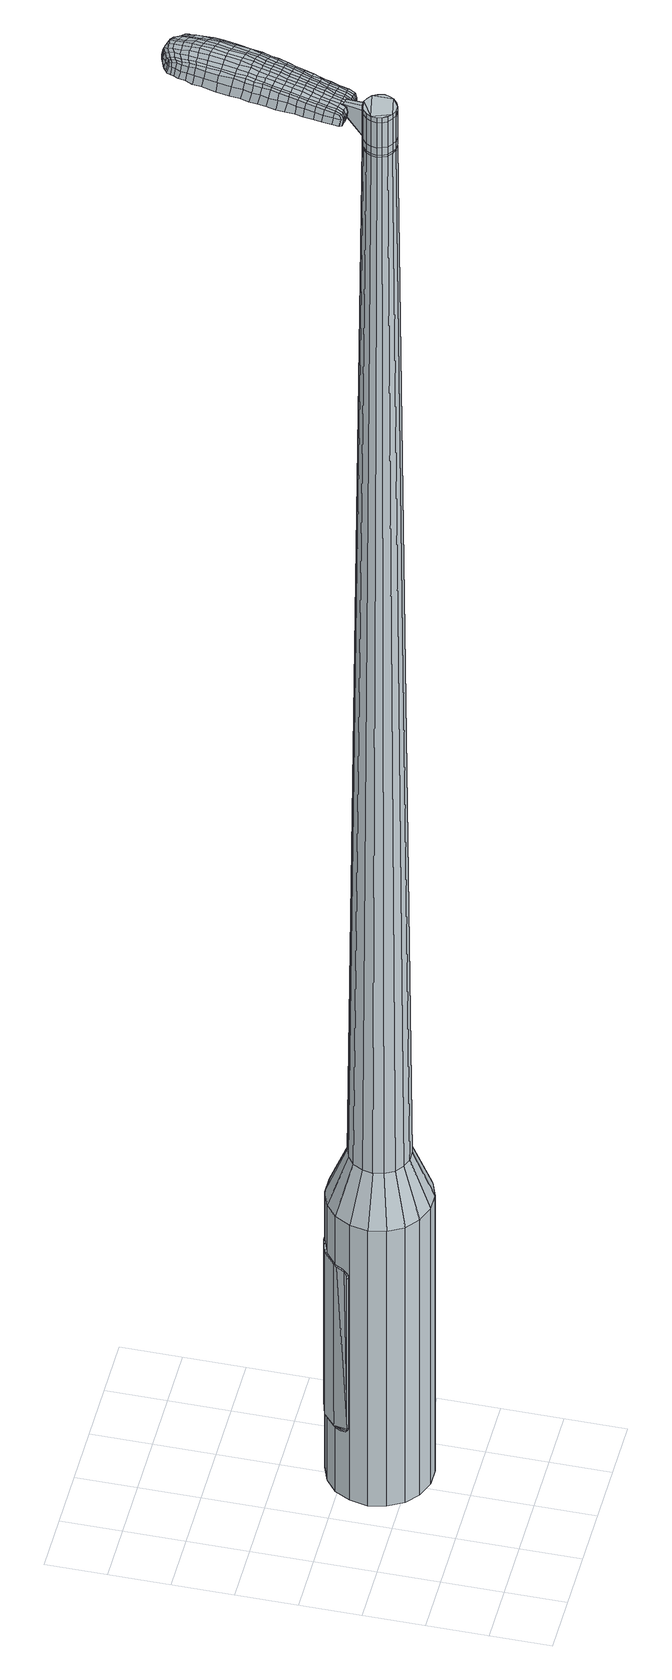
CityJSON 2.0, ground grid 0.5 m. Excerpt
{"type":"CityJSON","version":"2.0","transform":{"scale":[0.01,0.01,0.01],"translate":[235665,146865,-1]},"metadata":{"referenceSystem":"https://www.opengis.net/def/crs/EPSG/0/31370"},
"CityObjects":{
"object1":{"type":"GenericCityObject","attributes":{"cluster":641,"mean_distance_to_centroid":0.256,"new_centroid_x":235666.15,"new_centroid_y":146866.22,"mean_distance_to_camera":7.43,"H1":5.89,"H2":7.25,"Z_final":112.71,"cluster2":-1,"proj_x":235667.03,"proj_y":146866.38,"id_line":88692,"bearing_l":170.05,"distance":0.894,"orientation":"right","G_obj":80.05},"geometry":[{"type":"MultiSurface","lod":"2","boundaries":[[[0,1,2,3]],[[1,4,5,2]],[[4,6,7,5]],[[6,8,9,7]],[[8,10,11,9]],[[10,12,13,11]],[[12,14,15,13]],[[14,16,17,15]],[[16,18,19,17]],[[18,20,21,19]],[[20,22,23,21]],[[22,24,25,23]],[[24,26,27,25]],[[26,28,29,27]],[[28,30,31,29]],[[30,32,33,31]],[[32,34,35,33]],[[34,0,3,35]],[[36,37,38,39]],[[38,40,41,42]],[[41,43,42]],[[42,44,45,46]],[[45,47,46]],[[46,48,49,50]],[[49,51,50]],[[42,46,50,38]],[[50,52,39,38]],[[53,36,39]],[[2,5,7,35]],[[7,9,11,15]],[[11,13,15]],[[15,17,19,23]],[[19,21,23]],[[23,25,27,31]],[[27,29,31]],[[15,23,31,7]],[[31,33,35,7]],[[3,2,35]],[[1,0,54,55]],[[0,34,56,54]],[[34,32,57,56]],[[32,30,58,57]],[[30,28,59,58]],[[28,26,60,59]],[[26,24,61,60]],[[24,22,62,61]],[[22,20,63,62]],[[20,18,64,63]],[[18,16,65,64]],[[16,14,66,65]],[[14,12,67,66]],[[12,10,68,67]],[[10,8,69,68]],[[8,6,70,69]],[[6,4,71,70]],[[4,1,55,71]],[[55,54,72,73]],[[54,56,74,72]],[[56,57,75,74]],[[57,58,76,75]],[[58,59,77,76]],[[59,60,78,77]],[[60,61,79,78]],[[61,62,80,79]],[[62,63,81,80]],[[63,64,82,81]],[[64,65,83,82]],[[65,66,84,83]],[[66,67,85,84]],[[67,68,86,85]],[[68,69,87,86]],[[69,70,88,87]],[[70,71,89,88]],[[71,55,73,89]],[[90,91,92,73]],[[93,94,91,90]],[[95,96,94,93]],[[76,97,96,95]],[[77,98,97,76]],[[78,99,98,77]],[[79,100,99,78]],[[80,101,100,79]],[[81,102,101,80]],[[103,104,102,81]],[[105,106,104,103]],[[84,107,106,105]],[[108,109,107,84]],[[110,111,109,108]],[[112,113,111,110]],[[114,115,113,112]],[[116,117,115,114]],[[73,92,117,116]],[[118,119,120,121]],[[122,118,121,123]],[[124,122,123,125]],[[126,124,125,127]],[[128,126,127,129]],[[130,128,129,131]],[[132,130,131,133]],[[134,132,133,135]],[[136,134,135,137]],[[138,136,137,139]],[[140,138,139,141]],[[142,140,141,143]],[[144,142,143,145]],[[146,144,145,147]],[[148,146,147,149]],[[150,148,149,151]],[[72,90,73]],[[72,74,93,90]],[[74,75,95,93]],[[75,76,95]],[[82,103,81]],[[82,83,105,103]],[[83,84,105]],[[85,108,84]],[[85,86,110,108]],[[86,87,112,110]],[[87,88,114,112]],[[88,89,116,114]],[[89,73,116]],[[152,92,91]],[[153,117,92]],[[153,154,115,117]],[[154,155,113,115]],[[155,156,111,113]],[[156,157,109,111]],[[157,107,109]],[[158,106,107]],[[158,159,104,106]],[[159,102,104]],[[160,96,97]],[[160,161,94,96]],[[161,152,91,94]],[[39,52,150,162]],[[92,152,163,151]],[[53,39,162,119]],[[152,161,120,163]],[[36,53,119,118]],[[161,160,121,120]],[[37,36,118,122]],[[160,97,123,121]],[[38,37,122,124]],[[97,98,125,123]],[[40,38,124,126]],[[98,99,127,125]],[[41,40,126,128]],[[99,100,129,127]],[[43,41,128,130]],[[100,101,131,129]],[[42,43,130,132]],[[101,102,133,131]],[[44,42,132,134]],[[102,159,135,133]],[[45,44,134,136]],[[159,158,137,135]],[[47,45,136,138]],[[158,107,139,137]],[[46,47,138,140]],[[107,157,141,139]],[[48,46,140,142]],[[157,156,143,141]],[[49,48,142,144]],[[156,155,145,143]],[[51,49,144,146]],[[155,154,147,145]],[[50,51,146,148]],[[154,153,149,147]],[[52,50,148,150]],[[153,92,151,149]],[[150,151,164,165]],[[151,163,166,164]],[[163,120,167,166]],[[120,119,168,167]],[[119,162,169,168]],[[162,150,165,169]],[[170,171,172,173]],[[174,170,173,175]],[[170,174,176,177]],[[171,170,177,178]],[[179,180,181,182]],[[183,179,182,184]],[[179,183,185,186]],[[180,179,186,187]],[[188,189,190,191]],[[192,188,191,193]],[[188,192,194,195]],[[189,188,195,196]],[[197,198,199,200]],[[201,197,200,202]],[[197,201,203,204]],[[198,197,204,205]],[[206,207,208,209]],[[210,206,209,211]],[[206,210,212,213]],[[207,206,213,214]],[[215,216,217,218]],[[219,215,218,220]],[[215,219,221,222]],[[216,215,222,223]],[[224,225,226,227]],[[216,224,227,217]],[[224,216,223,228]],[[225,224,228,229]],[[230,231,232,233]],[[225,230,233,226]],[[230,225,229,234]],[[231,230,234,235]],[[236,174,175,237]],[[231,236,237,232]],[[236,231,235,238]],[[174,236,238,176]],[[239,240,241,242]],[[243,239,242,244]],[[239,243,245,246]],[[240,239,246,247]],[[248,249,250,251]],[[240,248,251,241]],[[248,240,247,252]],[[249,248,252,253]],[[254,255,256,257]],[[249,254,257,250]],[[254,249,253,258]],[[255,254,258,259]],[[260,261,262,263]],[[255,260,263,256]],[[260,255,259,264]],[[261,260,264,265]],[[266,171,178,267]],[[261,266,267,262]],[[266,261,265,268]],[[171,266,268,172]],[[269,270,271,272]],[[273,269,272,274]],[[269,273,275,276]],[[270,269,276,277]],[[278,279,280,281]],[[270,278,281,271]],[[278,270,277,282]],[[279,278,282,283]],[[284,285,286,287]],[[279,284,287,280]],[[284,279,283,288]],[[285,284,288,289]],[[290,183,184,291]],[[285,290,291,286]],[[290,285,289,292]],[[183,290,292,185]],[[293,294,295,296]],[[297,293,296,298]],[[293,297,299,300]],[[294,293,300,301]],[[302,303,304,305]],[[294,302,305,295]],[[302,294,301,306]],[[303,302,306,307]],[[308,309,310,311]],[[303,308,311,304]],[[308,303,307,312]],[[309,308,312,313]],[[314,315,316,317]],[[309,314,317,310]],[[314,309,313,318]],[[315,314,318,319]],[[320,180,187,321]],[[315,320,321,316]],[[320,315,319,322]],[[180,320,322,181]],[[323,209,208,324]],[[325,323,324,326]],[[323,325,327,328]],[[209,323,328,211]],[[329,325,326,330]],[[331,329,330,332]],[[329,331,333,334]],[[325,329,334,327]],[[335,331,332,336]],[[337,335,336,338]],[[335,337,339,340]],[[331,335,340,333]],[[341,337,338,342]],[[343,341,342,344]],[[341,343,345,346]],[[337,341,346,339]],[[347,343,344,348]],[[198,347,348,199]],[[347,198,205,349]],[[343,347,349,345]],[[350,351,196,195]],[[352,350,195,194]],[[350,352,353,354]],[[351,350,354,355]],[[356,357,355,354]],[[358,356,354,353]],[[356,358,359,360]],[[357,356,360,361]],[[362,363,361,360]],[[364,362,360,359]],[[362,364,365,366]],[[363,362,366,367]],[[368,369,367,366]],[[370,368,366,365]],[[368,370,203,201]],[[369,368,201,202]],[[371,372,373,374]],[[273,371,374,275]],[[371,273,274,375]],[[372,371,375,376]],[[377,192,193,378]],[[372,377,378,373]],[[377,372,376,379]],[[192,377,379,194]],[[380,381,382,383]],[[219,380,383,221]],[[380,219,220,384]],[[381,380,384,385]],[[386,387,388,389]],[[381,386,389,382]],[[386,381,385,390]],[[387,386,390,391]],[[392,189,196,393]],[[387,392,393,388]],[[392,387,391,394]],[[189,392,394,190]],[[395,396,397,398]],[[177,395,398,178]],[[395,177,176,399]],[[396,395,399,400]],[[401,402,403,404]],[[396,401,404,397]],[[401,396,400,405]],[[402,401,405,406]],[[407,200,199,408]],[[402,407,408,403]],[[407,402,406,409]],[[200,407,409,202]],[[410,411,412,413]],[[182,410,413,184]],[[410,182,181,414]],[[411,410,414,415]],[[416,204,203,417]],[[411,416,417,412]],[[416,411,415,418]],[[204,416,418,205]],[[419,420,421,422]],[[297,419,422,299]],[[419,297,298,423]],[[420,419,423,424]],[[425,210,211,426]],[[420,425,426,421]],[[425,420,424,427]],[[210,425,427,212]],[[428,429,430,431]],[[243,428,431,245]],[[428,243,244,432]],[[429,428,432,433]],[[434,435,436,437]],[[429,434,437,430]],[[434,429,433,438]],[[435,434,438,439]],[[440,207,214,441]],[[435,440,441,436]],[[440,435,439,442]],[[207,440,442,208]],[[443,444,433,432]],[[242,443,432,244]],[[443,242,241,445]],[[444,443,445,446]],[[447,448,439,438]],[[444,447,438,433]],[[447,444,446,449]],[[448,447,449,450]],[[451,324,208,442]],[[448,451,442,439]],[[451,448,450,452]],[[324,451,452,326]],[[453,454,455,456]],[[300,453,456,301]],[[453,300,299,422]],[[454,453,422,421]],[[457,328,327,458]],[[454,457,458,455]],[[457,454,421,426]],[[328,457,426,211]],[[459,460,446,445]],[[251,459,445,241]],[[459,251,250,461]],[[460,459,461,462]],[[463,464,450,449]],[[460,463,449,446]],[[463,460,462,465]],[[464,463,465,466]],[[467,330,326,452]],[[464,467,452,450]],[[467,464,466,468]],[[330,467,468,332]],[[469,470,471,472]],[[306,469,472,307]],[[469,306,301,456]],[[470,469,456,455]],[[473,334,333,474]],[[470,473,474,471]],[[473,470,455,458]],[[334,473,458,327]],[[475,476,462,461]],[[257,475,461,250]],[[475,257,256,477]],[[476,475,477,478]],[[479,480,466,465]],[[476,479,465,462]],[[479,476,478,481]],[[480,479,481,482]],[[483,336,332,468]],[[480,483,468,466]],[[483,480,482,484]],[[336,483,484,338]],[[485,486,487,488]],[[312,485,488,313]],[[485,312,307,472]],[[486,485,472,471]],[[489,340,339,490]],[[486,489,490,487]],[[489,486,471,474]],[[340,489,474,333]],[[491,492,478,477]],[[263,491,477,256]],[[491,263,262,493]],[[492,491,493,494]],[[495,496,482,481]],[[492,495,481,478]],[[495,492,494,497]],[[496,495,497,498]],[[499,342,338,484]],[[496,499,484,482]],[[499,496,498,500]],[[342,499,500,344]],[[501,502,503,504]],[[318,501,504,319]],[[501,318,313,488]],[[502,501,488,487]],[[505,346,345,506]],[[502,505,506,503]],[[505,502,487,490]],[[346,505,490,339]],[[507,508,494,493]],[[267,507,493,262]],[[507,267,178,398]],[[508,507,398,397]],[[509,510,498,497]],[[508,509,497,494]],[[509,508,397,404]],[[510,509,404,403]],[[511,348,344,500]],[[510,511,500,498]],[[511,510,403,408]],[[348,511,408,199]],[[512,513,415,414]],[[322,512,414,181]],[[512,322,319,504]],[[513,512,504,503]],[[514,349,205,418]],[[513,514,418,415]],[[514,513,503,506]],[[349,514,506,345]],[[515,516,376,375]],[[272,515,375,274]],[[515,272,271,517]],[[516,515,517,518]],[[519,352,194,379]],[[516,519,379,376]],[[519,516,518,520]],[[352,519,520,353]],[[521,522,523,524]],[[222,521,524,223]],[[521,222,221,383]],[[522,521,383,382]],[[525,526,527,528]],[[522,525,528,523]],[[525,522,382,389]],[[526,525,389,388]],[[529,351,355,530]],[[526,529,530,527]],[[529,526,388,393]],[[351,529,393,196]],[[531,532,518,517]],[[281,531,517,271]],[[531,281,280,533]],[[532,531,533,534]],[[535,358,353,520]],[[532,535,520,518]],[[535,532,534,536]],[[358,535,536,359]],[[537,538,539,540]],[[228,537,540,229]],[[537,228,223,524]],[[538,537,524,523]],[[541,542,543,544]],[[538,541,544,539]],[[541,538,523,528]],[[542,541,528,527]],[[545,357,361,546]],[[542,545,546,543]],[[545,542,527,530]],[[357,545,530,355]],[[547,548,534,533]],[[287,547,533,280]],[[547,287,286,549]],[[548,547,549,550]],[[551,364,359,536]],[[548,551,536,534]],[[551,548,550,552]],[[364,551,552,365]],[[553,554,555,556]],[[234,553,556,235]],[[553,234,229,540]],[[554,553,540,539]],[[557,558,559,560]],[[554,557,560,555]],[[557,554,539,544]],[[558,557,544,543]],[[561,363,367,562]],[[558,561,562,559]],[[561,558,543,546]],[[363,561,546,361]],[[563,564,550,549]],[[291,563,549,286]],[[563,291,184,413]],[[564,563,413,412]],[[565,370,365,552]],[[564,565,552,550]],[[565,564,412,417]],[[370,565,417,203]],[[566,567,400,399]],[[238,566,399,176]],[[566,238,235,556]],[[567,566,556,555]],[[568,569,406,405]],[[567,568,405,400]],[[568,567,555,560]],[[569,568,560,559]],[[570,369,202,409]],[[569,570,409,406]],[[570,569,559,562]],[[369,570,562,367]],[[571,572,573,574]],[[574,573,575,576]],[[577,575,573,578]],[[578,573,572,579]],[[580,581,582,583]],[[583,582,584,585]],[[586,584,582,587]],[[587,582,581,588]],[[589,590,591,592]],[[592,591,593,594]],[[595,593,591,596]],[[596,591,590,597]],[[598,599,600,601]],[[601,600,602,603]],[[604,602,600,605]],[[605,600,599,606]],[[607,608,609,610]],[[610,609,611,612]],[[613,611,609,614]],[[614,609,608,615]],[[616,617,618,619]],[[619,618,620,621]],[[622,620,618,623]],[[623,618,617,624]],[[625,626,627,628]],[[628,627,617,616]],[[624,617,627,629]],[[629,627,626,630]],[[631,632,633,634]],[[634,633,626,625]],[[630,626,633,635]],[[635,633,632,636]],[[576,575,637,638]],[[638,637,632,631]],[[636,632,637,639]],[[639,637,575,577]],[[640,641,642,643]],[[643,642,644,645]],[[646,644,642,647]],[[647,642,641,648]],[[649,650,651,652]],[[652,651,641,640]],[[648,641,651,653]],[[653,651,650,654]],[[655,656,657,658]],[[658,657,650,649]],[[654,650,657,659]],[[659,657,656,660]],[[661,662,663,664]],[[664,663,656,655]],[[660,656,663,665]],[[665,663,662,666]],[[579,572,667,668]],[[668,667,662,661]],[[666,662,667,669]],[[669,667,572,571]],[[670,671,672,673]],[[673,672,674,675]],[[676,674,672,677]],[[677,672,671,678]],[[679,680,681,682]],[[682,681,671,670]],[[678,671,681,683]],[[683,681,680,684]],[[685,686,687,688]],[[688,687,680,679]],[[684,680,687,689]],[[689,687,686,690]],[[585,584,691,692]],[[692,691,686,685]],[[690,686,691,693]],[[693,691,584,586]],[[694,695,696,697]],[[697,696,698,699]],[[700,698,696,701]],[[701,696,695,702]],[[703,704,705,706]],[[706,705,695,694]],[[702,695,705,707]],[[707,705,704,708]],[[709,710,711,712]],[[712,711,704,703]],[[708,704,711,713]],[[713,711,710,714]],[[715,716,717,718]],[[718,717,710,709]],[[714,710,717,719]],[[719,717,716,720]],[[588,581,721,722]],[[722,721,716,715]],[[720,716,721,723]],[[723,721,581,580]],[[607,610,724,725]],[[725,724,726,727]],[[728,726,724,729]],[[729,724,610,612]],[[727,726,730,731]],[[731,730,732,733]],[[734,732,730,735]],[[735,730,726,728]],[[733,732,736,737]],[[737,736,738,739]],[[740,738,736,741]],[[741,736,732,734]],[[739,738,742,743]],[[743,742,744,745]],[[746,744,742,747]],[[747,742,738,740]],[[745,744,748,749]],[[749,748,599,598]],[[606,599,748,750]],[[750,748,744,746]],[[597,751,752,596]],[[596,752,753,595]],[[754,753,752,755]],[[755,752,751,756]],[[756,757,758,755]],[[755,758,759,754]],[[760,759,758,761]],[[761,758,757,762]],[[762,763,764,761]],[[761,764,765,760]],[[766,765,764,767]],[[767,764,763,768]],[[768,769,770,767]],[[767,770,771,766]],[[604,771,770,602]],[[602,770,769,603]],[[772,773,774,775]],[[775,774,674,676]],[[675,674,774,776]],[[776,774,773,777]],[[594,593,778,779]],[[779,778,773,772]],[[777,773,778,780]],[[780,778,593,595]],[[781,782,783,784]],[[784,783,620,622]],[[621,620,783,785]],[[785,783,782,786]],[[787,788,789,790]],[[790,789,782,781]],[[786,782,789,791]],[[791,789,788,792]],[[597,590,793,794]],[[794,793,788,787]],[[792,788,793,795]],[[795,793,590,589]],[[796,797,798,799]],[[799,798,578,579]],[[577,578,798,800]],[[800,798,797,801]],[[802,803,804,805]],[[805,804,797,796]],[[801,797,804,806]],[[806,804,803,807]],[[598,601,808,809]],[[809,808,803,802]],[[807,803,808,810]],[[810,808,601,603]],[[811,812,813,814]],[[814,813,583,585]],[[580,583,813,815]],[[815,813,812,816]],[[604,605,817,818]],[[818,817,812,811]],[[816,812,817,819]],[[819,817,605,606]],[[820,821,822,823]],[[823,822,698,700]],[[699,698,822,824]],[[824,822,821,825]],[[612,611,826,827]],[[827,826,821,820]],[[825,821,826,828]],[[828,826,611,613]],[[829,830,831]],[[831,830,644,646]],[[645,644,830,832]],[[832,830,833]],[[834,835,836,837]],[[837,836,830,829]],[[833,830,836,838]],[[838,836,835,839]],[[615,608,840,841]],[[841,840,835,834]],[[839,835,840,842]],[[842,840,608,607]],[[833,843,844,832]],[[832,844,643,645]],[[640,643,844,845]],[[844,843,845]],[[839,846,847,838]],[[838,847,843,833]],[[845,843,847,848]],[[848,847,846,849]],[[607,725,850,842]],[[842,850,846,839]],[[849,846,850,851]],[[851,850,725,727]],[[852,853,854,855]],[[855,854,701,702]],[[700,701,854,823]],[[823,854,853,820]],[[728,729,856,857]],[[857,856,853,852]],[[820,853,856,827]],[[827,856,729,612]],[[858,859,845]],[[845,859,652,640]],[[649,652,859,860]],[[859,858,860]],[[849,861,862,848]],[[848,862,858,845]],[[860,858,862,863]],[[863,862,861,864]],[[727,731,865,851]],[[851,865,861,849]],[[864,861,865,866]],[[866,865,731,733]],[[867,868,869,870]],[[870,869,707,708]],[[702,707,869,855]],[[855,869,868,852]],[[734,735,871,872]],[[872,871,868,867]],[[852,868,871,857]],[[857,871,735,728]],[[873,874,860]],[[860,874,658,649]],[[655,658,874,875]],[[875,874,873,876]],[[864,877,878,863]],[[863,878,873,860]],[[876,873,878,879]],[[879,878,877,880]],[[733,737,881,866]],[[866,881,877,864]],[[880,877,881,882]],[[882,881,737,739]],[[883,884,885,886]],[[886,885,713,714]],[[708,713,885,870]],[[870,885,884,867]],[[740,741,887,888]],[[888,887,884,883]],[[867,884,887,872]],[[872,887,741,734]],[[876,889,890,875]],[[875,890,664,655]],[[661,664,890,891]],[[891,890,889,892]],[[880,893,894,879]],[[879,894,889,876]],[[892,889,894,895]],[[895,894,893,896]],[[739,743,897,882]],[[882,897,893,880]],[[896,893,897,898]],[[898,897,743,745]],[[899,900,901,902]],[[902,901,719,720]],[[714,719,901,886]],[[886,901,900,883]],[[746,747,903,904]],[[904,903,900,899]],[[883,900,903,888]],[[888,903,747,740]],[[892,905,906,891]],[[891,906,668,661]],[[579,668,906,799]],[[799,906,905,796]],[[896,907,908,895]],[[895,908,905,892]],[[796,905,908,805]],[[805,908,907,802]],[[745,749,909,898]],[[898,909,907,896]],[[802,907,909,809]],[[809,909,749,598]],[[816,910,911,815]],[[815,911,723,580]],[[720,723,911,902]],[[902,911,910,899]],[[606,750,912,819]],[[819,912,910,816]],[[899,910,912,904]],[[904,912,750,746]],[[777,913,914,776]],[[776,914,673,675]],[[670,673,914,915]],[[915,914,913,916]],[[595,753,917,780]],[[780,917,913,777]],[[916,913,917,918]],[[918,917,753,754]],[[919,920,921,922]],[[922,921,623,624]],[[622,623,921,784]],[[784,921,920,781]],[[923,924,925,926]],[[926,925,920,919]],[[781,920,925,790]],[[790,925,924,787]],[[756,751,927,928]],[[928,927,924,923]],[[787,924,927,794]],[[794,927,751,597]],[[916,929,930,915]],[[915,930,682,670]],[[679,682,930,931]],[[931,930,929,932]],[[754,759,933,918]],[[918,933,929,916]],[[932,929,933,934]],[[934,933,759,760]],[[935,936,937,938]],[[938,937,629,630]],[[624,629,937,922]],[[922,937,936,919]],[[939,940,941,942]],[[942,941,936,935]],[[919,936,941,926]],[[926,941,940,923]],[[762,757,943,944]],[[944,943,940,939]],[[923,940,943,928]],[[928,943,757,756]],[[932,945,946,931]],[[931,946,688,679]],[[685,688,946,947]],[[947,946,945,948]],[[760,765,949,934]],[[934,949,945,932]],[[948,945,949,950]],[[950,949,765,766]],[[951,952,953,954]],[[954,953,635,636]],[[630,635,953,938]],[[938,953,952,935]],[[955,956,957,958]],[[958,957,952,951]],[[935,952,957,942]],[[942,957,956,939]],[[768,763,959,960]],[[960,959,956,955]],[[939,956,959,944]],[[944,959,763,762]],[[948,961,962,947]],[[947,962,692,685]],[[585,692,962,814]],[[814,962,961,811]],[[766,771,963,950]],[[950,963,961,948]],[[811,961,963,818]],[[818,963,771,604]],[[801,964,965,800]],[[800,965,639,577]],[[636,639,965,954]],[[954,965,964,951]],[[807,966,967,806]],[[806,967,964,801]],[[951,964,967,958]],[[958,967,966,955]],[[603,769,968,810]],[[810,968,966,807]],[[955,966,968,960]],[[960,968,769,768]],[[571,574,173,172]],[[574,576,175,173]],[[586,587,186,185]],[[587,588,187,186]],[[589,592,191,190]],[[592,594,193,191]],[[613,614,213,212]],[[614,615,214,213]],[[616,619,218,217]],[[619,621,220,218]],[[625,628,227,226]],[[628,616,217,227]],[[631,634,233,232]],[[634,625,226,233]],[[576,638,237,175]],[[638,631,232,237]],[[646,647,246,245]],[[647,648,247,246]],[[648,653,252,247]],[[653,654,253,252]],[[654,659,258,253]],[[659,660,259,258]],[[660,665,264,259]],[[665,666,265,264]],[[666,669,268,265]],[[669,571,172,268]],[[676,677,276,275]],[[677,678,277,276]],[[678,683,282,277]],[[683,684,283,282]],[[684,689,288,283]],[[689,690,289,288]],[[690,693,292,289]],[[693,586,185,292]],[[694,697,296,295]],[[697,699,298,296]],[[703,706,305,304]],[[706,694,295,305]],[[709,712,311,310]],[[712,703,304,311]],[[715,718,317,316]],[[718,709,310,317]],[[588,722,321,187]],[[722,715,316,321]],[[772,775,374,373]],[[775,676,275,374]],[[594,779,378,193]],[[779,772,373,378]],[[621,785,384,220]],[[785,786,385,384]],[[786,791,390,385]],[[791,792,391,390]],[[792,795,394,391]],[[795,589,190,394]],[[699,824,423,298]],[[824,825,424,423]],[[825,828,427,424]],[[828,613,212,427]],[[829,831,431,430]],[[831,646,245,431]],[[834,837,437,436]],[[837,829,430,437]],[[615,841,441,214]],[[841,834,436,441]],[[969,970,971,972]],[[973,974,972,971]],[[975,976,977,978]],[[979,980,981,982]],[[970,983,984,971]],[[985,973,971,984]],[[986,975,978,987]],[[988,989,980,979]],[[983,990,991,984]],[[991,992,985,984]],[[993,986,987,994]],[[995,989,988,996]],[[990,997,998,991]],[[998,999,992,991]],[[1000,993,994,1001]],[[1002,995,996,1003]],[[1004,1005,1006,1007]],[[1008,1009,1005,1004]],[[1008,1010,1011,1009]],[[1010,1012,1013,1011]],[[1014,1015,1016,1017]],[[1018,1019,1015,1014]],[[1020,1021,1019,1018]],[[1022,1023,1021,1020]],[[1017,1006,1005,1014]],[[1014,1005,1009,1018]],[[1009,1011,1020,1018]],[[1011,1013,1022,1020]],[[978,977,974,973]],[[987,978,973,985]],[[992,994,987,985]],[[999,1001,994,992]],[[979,982,976,975]],[[988,979,975,986]],[[996,988,986,993]],[[1003,996,993,1000]],[[980,1004,1007,981]],[[989,1008,1004,980]],[[1010,1008,989,995]],[[1012,1010,995,1002]],[[1024,1025,1026,1027]],[[1026,1028,1029,1030]],[[1026,1030,1031,1032]],[[1026,1032,1027]],[[1033,1024,1027,1034]],[[1035,1034,1027,1036]],[[1037,1036,1027]],[[1038,1026,1025,1039]],[[1040,1038,1039,1041]],[[1042,1040,1041,1043]],[[1044,1042,1043,1045]],[[1046,1044,1045,1047]],[[1047,1048,1049,1050]],[[1047,1050,1051,1052]],[[1047,1052,1053,1054]],[[1053,1055,1056,1057]],[[1053,1057,1058,1059]],[[1053,1059,1054]],[[1047,1054,1046]],[[1060,1061,1025,1024]],[[1062,1063,1028,1026]],[[1064,1065,1037,1027]],[[1061,1066,1039,1025]],[[1067,1062,1026,1038]],[[1066,1068,1041,1039]],[[1069,1067,1038,1040]],[[1068,1070,1043,1041]],[[1071,1069,1040,1042]],[[1070,1072,1045,1043]],[[1073,1071,1042,1044]],[[1072,1074,1047,1045]],[[1075,1073,1044,1046]],[[1074,1076,1048,1047]],[[1077,1078,1055,1053]],[[1079,1075,1046,1054]],[[1049,1048,1076,1080]],[[1050,1049,1080,1081]],[[1051,1050,1081,1082]],[[1052,1051,1082,1083]],[[1053,1052,1083,1077]],[[1084,1060,1024,1033]],[[1085,1084,1033,1034]],[[1086,1085,1034,1035]],[[1087,1086,1035,1036]],[[1065,1087,1036,1037]],[[1029,1028,1063,1088]],[[1056,1055,1078,1089]],[[1030,1029,1088,1090]],[[1031,1030,1090,1091]],[[1032,1031,1091,1092]],[[1027,1032,1092,1064]],[[1057,1056,1089,1093]],[[1058,1057,1093,1094]],[[1059,1058,1094,1095]],[[1054,1059,1095,1079]]]}]}
},
"vertices":[
[121,166,384],[134,161,384],[134,161,96],[121,166,96],[146,152,384],[146,152,96],[153,139,384],[153,139,96],[156,124,384],[156,124,96],[153,110,384],[153,110,96],[146,97,384],[146,97,96],[135,88,384],[135,88,96],[121,83,384],[121,83,96],[106,83,384],[106,83,96],[92,88,384],[92,88,96],[81,97,384],[81,97,96],[74,110,384],[74,110,96],[71,124,384],[71,124,96],[74,139,384],[74,139,96],[81,152,384],[81,152,96],[92,161,384],[92,161,96],[106,166,384],[106,166,96],[107,136,1524],[103,133,1524],[101,129,1524],[116,138,1524],[100,124,1524],[101,120,1524],[107,113,1524],[103,116,1524],[111,111,1524],[116,111,1524],[124,116,1524],[120,113,1524],[126,120,1524],[127,124,1524],[124,133,1524],[126,129,1524],[120,136,1524],[111,138,1524],[118,149,429],[126,146,429],[109,149,429],[101,146,429],[94,141,429],[90,133,429],[88,124,429],[90,116,429],[94,108,429],[101,103,429],[109,100,429],[118,100,429],[126,103,429],[133,108,429],[137,116,429],[139,124,429],[137,133,429],[133,141,429],[116,138,1483],[120,136,1483],[111,138,1483],[107,136,1483],[103,133,1483],[101,129,1483],[100,124,1483],[101,120,1483],[103,116,1483],[107,113,1483],[111,111,1483],[116,111,1483],[120,113,1483],[124,116,1483],[126,120,1483],[127,124,1483],[126,129,1483],[124,133,1483],[116,137,1483],[116,137,1485],[120,136,1485],[111,137,1483],[111,137,1485],[107,135,1483],[107,135,1485],[103,133,1485],[101,129,1485],[100,124,1485],[101,120,1485],[103,116,1485],[107,113,1485],[111,112,1483],[111,112,1485],[116,112,1483],[116,112,1485],[120,113,1485],[123,116,1483],[123,116,1485],[125,120,1483],[125,120,1485],[126,124,1483],[126,124,1485],[125,129,1483],[125,129,1485],[123,133,1483],[123,133,1485],[107,136,1519],[111,138,1519],[111,138,1493],[107,136,1493],[103,133,1519],[103,133,1493],[101,129,1519],[101,129,1493],[100,124,1519],[100,124,1493],[101,120,1519],[101,120,1493],[103,116,1519],[103,116,1493],[107,113,1519],[107,113,1493],[111,111,1519],[111,111,1493],[116,111,1519],[116,111,1493],[120,113,1519],[120,113,1493],[124,116,1519],[124,116,1493],[126,120,1519],[126,120,1493],[127,124,1519],[127,124,1493],[126,129,1519],[126,129,1493],[124,133,1519],[124,133,1493],[120,136,1519],[120,136,1493],[116,138,1485],[124,133,1485],[126,129,1485],[127,124,1485],[126,120,1485],[124,116,1485],[116,111,1485],[111,111,1485],[107,136,1485],[111,138,1485],[116,138,1519],[116,138,1493],[122,155,1513],[122,155,1518],[119,156,1513],[116,157,1513],[116,157,1518],[119,156,1518],[151,226,1519],[149,219,1518],[151,220,1509],[153,227,1510],[153,234,1519],[154,235,1510],[151,233,1526],[149,225,1525],[148,218,1525],[113,232,1519],[112,225,1518],[113,224,1525],[114,231,1525],[114,241,1519],[116,240,1526],[113,243,1510],[112,234,1510],[111,227,1509],[143,302,1519],[147,301,1519],[147,302,1513],[143,303,1513],[139,301,1519],[139,302,1513],[139,300,1524],[143,300,1524],[146,299,1524],[130,229,1530],[129,221,1529],[132,221,1529],[134,228,1530],[132,238,1531],[135,237,1531],[128,238,1530],[127,229,1530],[125,222,1529],[117,149,1512],[119,149,1512],[119,150,1517],[117,150,1517],[114,150,1512],[114,151,1517],[113,151,1506],[117,150,1506],[119,150,1506],[160,284,1519],[160,281,1519],[161,282,1512],[161,285,1512],[160,287,1518],[161,287,1512],[159,286,1522],[159,284,1523],[158,281,1524],[159,276,1519],[159,270,1519],[160,271,1512],[161,277,1512],[158,276,1524],[157,270,1525],[158,265,1519],[157,257,1519],[159,258,1511],[160,265,1511],[157,264,1526],[155,256,1526],[155,246,1519],[157,247,1510],[153,245,1526],[134,154,1513],[136,161,1513],[135,161,1518],[133,153,1517],[132,148,1512],[132,149,1516],[133,149,1506],[135,154,1507],[137,162,1507],[138,168,1514],[139,176,1515],[138,175,1520],[136,168,1519],[139,169,1507],[141,177,1507],[141,183,1515],[143,190,1516],[141,190,1522],[140,182,1521],[143,184,1508],[144,191,1508],[144,197,1517],[146,205,1517],[145,204,1524],[143,197,1523],[146,198,1508],[148,206,1509],[148,212,1518],[146,211,1524],[150,213,1509],[125,291,1519],[124,288,1519],[125,287,1524],[126,291,1523],[126,293,1518],[126,293,1522],[125,295,1512],[124,292,1512],[123,289,1512],[122,283,1519],[121,278,1519],[122,277,1525],[124,283,1524],[121,285,1512],[120,279,1512],[120,272,1519],[118,264,1519],[119,263,1526],[121,271,1526],[118,273,1511],[117,266,1511],[116,253,1519],[117,252,1526],[115,254,1510],[104,159,1513],[105,167,1513],[104,168,1507],[103,160,1507],[104,153,1512],[103,154,1506],[105,154,1516],[105,158,1517],[106,166,1518],[106,174,1514],[107,182,1515],[106,183,1507],[105,175,1507],[107,173,1519],[108,181,1520],[108,189,1515],[109,196,1516],[107,198,1508],[107,190,1508],[109,188,1521],[110,195,1522],[109,204,1517],[110,211,1517],[109,213,1509],[108,205,1508],[111,203,1523],[112,210,1524],[111,218,1518],[110,220,1509],[113,217,1524],[118,156,1519],[120,155,1519],[119,163,1520],[122,163,1520],[116,164,1520],[115,156,1519],[120,170,1522],[123,170,1522],[122,178,1523],[124,177,1523],[118,178,1523],[117,171,1521],[123,185,1524],[126,185,1524],[124,192,1525],[127,192,1525],[121,193,1525],[120,186,1524],[125,200,1526],[128,199,1526],[127,207,1527],[130,206,1527],[123,208,1527],[122,200,1526],[128,214,1528],[131,214,1528],[124,215,1528],[142,297,1527],[146,297,1527],[138,297,1526],[137,293,1527],[141,293,1528],[145,292,1528],[140,286,1529],[144,286,1529],[136,286,1528],[135,279,1530],[139,279,1530],[143,279,1530],[138,272,1531],[141,271,1531],[134,272,1530],[132,263,1531],[136,263,1531],[140,262,1531],[134,250,1531],[137,250,1531],[130,251,1531],[127,295,1518],[130,297,1519],[129,298,1513],[126,296,1513],[128,294,1523],[130,296,1523],[134,300,1519],[134,300,1513],[134,298,1524],[159,289,1518],[158,291,1518],[157,290,1523],[158,288,1523],[160,290,1513],[159,292,1513],[156,294,1519],[153,297,1519],[153,296,1524],[155,293,1523],[156,295,1513],[154,298,1513],[150,300,1519],[150,298,1524],[150,300,1513],[148,225,1528],[146,225,1528],[144,218,1528],[146,218,1527],[149,233,1528],[148,234,1529],[143,226,1529],[140,227,1530],[138,220,1529],[142,219,1528],[145,235,1529],[142,236,1530],[137,228,1530],[135,220,1529],[139,236,1531],[116,231,1528],[118,230,1529],[119,239,1529],[117,239,1528],[115,224,1527],[117,223,1528],[122,230,1529],[123,239,1530],[121,223,1528],[105,151,1512],[107,151,1512],[107,152,1517],[105,152,1517],[104,152,1506],[106,152,1506],[110,150,1512],[110,152,1517],[110,151,1506],[131,147,1512],[129,147,1512],[130,148,1506],[132,147,1506],[131,148,1517],[129,148,1517],[127,147,1512],[124,148,1512],[125,149,1506],[128,148,1506],[127,149,1517],[124,149,1517],[122,148,1512],[122,149,1506],[122,149,1517],[132,153,1519],[130,154,1519],[133,161,1520],[132,161,1520],[128,154,1519],[125,154,1519],[129,161,1520],[127,162,1520],[123,155,1519],[124,162,1520],[106,158,1519],[108,157,1519],[109,165,1520],[107,165,1520],[111,157,1519],[113,164,1520],[135,168,1521],[133,168,1521],[136,175,1522],[135,175,1522],[131,169,1521],[128,169,1521],[132,176,1522],[130,176,1523],[126,169,1522],[127,177,1523],[108,173,1521],[110,172,1521],[111,180,1522],[109,180,1522],[114,172,1521],[115,179,1522],[138,182,1523],[136,183,1523],[140,190,1524],[138,190,1524],[134,183,1523],[131,184,1524],[135,190,1525],[133,191,1525],[128,184,1524],[130,191,1525],[110,187,1523],[112,187,1523],[113,194,1524],[111,195,1524],[116,186,1524],[117,194,1525],[141,197,1525],[140,197,1525],[143,204,1526],[141,204,1526],[137,198,1526],[134,198,1526],[139,205,1527],[136,205,1527],[131,199,1526],[133,206,1527],[112,202,1525],[114,202,1525],[115,209,1526],[113,209,1526],[118,201,1526],[119,208,1527],[145,211,1527],[143,211,1527],[140,212,1527],[137,213,1528],[134,213,1528],[114,217,1527],[116,216,1527],[120,216,1528],[127,292,1525],[129,293,1525],[126,288,1526],[129,290,1526],[133,295,1526],[133,291,1527],[158,285,1525],[157,288,1525],[156,284,1526],[157,282,1525],[155,290,1525],[152,293,1526],[152,289,1527],[154,286,1526],[149,295,1526],[148,291,1527],[125,283,1526],[127,284,1527],[124,277,1527],[126,278,1528],[131,286,1528],[130,279,1529],[157,277,1526],[156,279,1527],[155,272,1528],[156,271,1527],[153,281,1527],[151,283,1528],[150,276,1529],[152,274,1528],[147,285,1528],[146,277,1530],[122,271,1528],[125,272,1529],[121,263,1528],[123,263,1529],[129,272,1529],[127,263,1530],[155,265,1528],[154,266,1528],[152,258,1529],[154,257,1528],[151,268,1529],[148,269,1530],[147,260,1530],[150,259,1530],[145,270,1530],[143,261,1531],[119,251,1529],[121,251,1529],[125,251,1530],[152,245,1528],[150,246,1529],[147,247,1530],[144,248,1530],[141,249,1531],[149,220,1509],[147,219,1518],[149,226,1518],[151,227,1509],[151,234,1519],[152,235,1510],[149,234,1525],[147,225,1525],[146,219,1525],[115,224,1525],[114,225,1518],[115,232,1518],[116,231,1525],[116,241,1519],[118,240,1525],[115,242,1510],[114,234,1509],[113,227,1509],[146,300,1513],[146,299,1519],[143,299,1519],[143,300,1513],[139,299,1519],[139,300,1513],[139,298,1524],[143,298,1524],[146,297,1524],[132,221,1528],[129,222,1528],[130,229,1529],[133,229,1529],[132,238,1529],[135,237,1529],[128,238,1529],[127,230,1529],[126,222,1528],[120,152,1516],[120,151,1512],[117,151,1512],[117,152,1516],[114,152,1512],[114,153,1516],[114,153,1506],[117,152,1506],[120,152,1506],[159,282,1512],[158,281,1519],[158,284,1518],[159,285,1512],[158,286,1518],[159,287,1512],[157,286,1522],[157,284,1523],[156,281,1523],[158,271,1512],[157,271,1519],[157,276,1519],[159,277,1512],[156,276,1524],[155,270,1525],[157,258,1511],[155,257,1519],[156,265,1519],[158,266,1511],[155,264,1525],[153,257,1526],[153,246,1519],[155,247,1510],[151,245,1526],[133,161,1518],[134,162,1513],[132,154,1513],[131,154,1517],[131,149,1512],[130,150,1515],[132,150,1506],[133,155,1506],[135,162,1507],[136,176,1520],[137,176,1514],[136,169,1514],[134,168,1519],[137,170,1507],[139,177,1507],[139,190,1522],[141,191,1516],[139,183,1515],[138,183,1521],[141,184,1508],[142,192,1508],[143,204,1523],[144,205,1517],[143,198,1516],[141,197,1522],[144,199,1508],[146,206,1508],[146,212,1517],[144,212,1524],[148,213,1509],[127,287,1523],[126,287,1519],[127,290,1518],[128,290,1523],[127,292,1518],[128,292,1522],[126,293,1512],[125,291,1512],[125,289,1512],[124,276,1525],[123,277,1519],[124,283,1519],[125,282,1524],[123,284,1512],[122,279,1512],[121,263,1526],[120,264,1519],[122,271,1519],[123,270,1525],[120,273,1511],[119,265,1511],[118,252,1519],[119,251,1526],[117,254,1510],[106,168,1507],[107,166,1513],[106,159,1513],[105,160,1506],[106,154,1512],[105,155,1506],[107,155,1515],[107,158,1517],[108,166,1518],[108,183,1507],[109,181,1514],[108,174,1514],[107,175,1507],[109,173,1519],[110,180,1520],[109,198,1508],[111,196,1516],[110,189,1515],[108,190,1508],[111,188,1521],[112,195,1522],[111,212,1508],[112,211,1517],[111,204,1516],[110,205,1508],[113,203,1522],[114,210,1523],[113,218,1517],[112,220,1509],[114,217,1524],[118,157,1518],[120,156,1518],[119,164,1519],[122,163,1519],[116,164,1519],[115,157,1518],[120,171,1520],[123,171,1520],[122,178,1521],[124,178,1521],[119,179,1521],[117,172,1520],[123,186,1523],[126,185,1523],[124,193,1524],[127,192,1524],[121,194,1524],[120,186,1523],[125,200,1525],[128,200,1525],[127,207,1526],[130,207,1526],[123,208,1526],[122,201,1525],[128,215,1527],[131,214,1527],[125,215,1527],[145,295,1526],[142,296,1526],[139,296,1525],[138,292,1526],[141,292,1526],[145,291,1526],[144,285,1528],[140,286,1528],[137,286,1527],[135,279,1528],[139,279,1529],[142,278,1529],[141,271,1530],[138,272,1530],[134,272,1529],[132,263,1530],[136,263,1530],[140,262,1530],[137,250,1530],[134,250,1530],[130,251,1530],[130,296,1513],[131,295,1518],[128,294,1518],[127,295,1512],[129,292,1523],[131,294,1523],[135,297,1519],[134,298,1513],[135,296,1523],[155,289,1523],[156,290,1518],[157,288,1518],[156,287,1523],[158,289,1512],[157,291,1512],[151,294,1523],[152,296,1519],[154,293,1519],[154,292,1523],[155,294,1513],[152,296,1513],[149,298,1519],[149,296,1524],[149,298,1513],[144,219,1527],[145,226,1527],[146,225,1527],[145,219,1526],[148,234,1527],[147,234,1528],[138,220,1528],[140,227,1528],[143,226,1528],[141,220,1527],[144,235,1528],[141,236,1529],[137,228,1529],[135,221,1528],[138,237,1529],[120,239,1528],[119,231,1527],[117,231,1527],[118,239,1527],[116,224,1526],[118,224,1527],[123,230,1528],[124,239,1528],[122,223,1527],[108,154,1516],[107,153,1512],[106,153,1512],[107,154,1516],[105,154,1506],[106,154,1506],[110,153,1512],[111,153,1516],[110,154,1506],[131,150,1506],[130,149,1512],[131,149,1506],[130,150,1516],[129,150,1516],[125,151,1506],[125,150,1512],[127,150,1512],[128,150,1506],[127,151,1516],[125,151,1516],[122,150,1512],[123,151,1506],[122,151,1516],[130,154,1518],[131,154,1518],[132,161,1519],[125,155,1518],[128,155,1518],[129,162,1519],[127,162,1519],[123,156,1518],[124,163,1519],[110,165,1519],[109,158,1518],[108,158,1518],[109,166,1519],[112,158,1518],[113,165,1519],[133,169,1520],[134,169,1520],[135,176,1521],[128,170,1520],[131,169,1520],[132,176,1521],[130,177,1521],[126,170,1520],[127,177,1521],[112,180,1521],[111,173,1520],[110,173,1520],[110,180,1521],[114,172,1520],[115,180,1521],[136,183,1522],[137,183,1522],[139,190,1523],[138,190,1523],[131,184,1522],[134,184,1522],[135,191,1523],[132,191,1524],[128,185,1523],[130,192,1524],[114,195,1523],[113,187,1522],[111,188,1522],[112,195,1523],[116,187,1522],[117,194,1523],[139,198,1524],[140,197,1524],[142,205,1525],[141,205,1525],[134,199,1525],[137,198,1524],[138,205,1525],[135,206,1526],[131,199,1525],[132,206,1526],[116,209,1525],[115,202,1524],[113,202,1524],[114,210,1525],[118,201,1524],[119,209,1525],[142,212,1526],[143,212,1526],[137,213,1527],[140,212,1526],[134,214,1527],[117,217,1526],[115,217,1526],[120,216,1526],[130,292,1524],[129,290,1524],[128,287,1525],[129,289,1525],[134,294,1525],[133,290,1525],[155,283,1525],[155,287,1524],[156,285,1524],[156,282,1525],[151,288,1526],[151,292,1525],[153,290,1524],[153,286,1525],[148,294,1525],[148,290,1526],[128,283,1526],[126,282,1526],[125,277,1526],[127,277,1527],[132,285,1526],[131,278,1527],[154,272,1527],[154,278,1526],[155,277,1526],[155,271,1526],[149,276,1528],[150,282,1527],[152,280,1526],[151,274,1527],[147,284,1527],[146,277,1528],[125,271,1527],[124,271,1527],[122,263,1527],[124,263,1528],[129,272,1528],[128,263,1529],[151,258,1528],[153,266,1527],[154,265,1527],[153,257,1527],[146,260,1529],[148,269,1529],[150,267,1528],[149,259,1528],[145,270,1529],[143,261,1530],[122,251,1528],[120,251,1528],[126,251,1529],[149,246,1528],[150,245,1528],[144,248,1529],[147,247,1529],[141,249,1530],[132,150,1508],[125,151,1508],[132,183,1509],[140,181,1509],[136,204,1510],[145,202,1510],[144,243,1512],[153,241,1512],[150,223,1511],[141,225,1511],[147,260,1513],[149,274,1514],[158,272,1514],[156,259,1513],[118,152,1508],[124,184,1509],[128,205,1510],[135,244,1512],[132,227,1511],[138,262,1513],[140,275,1514],[112,153,1508],[116,185,1509],[119,207,1510],[126,246,1512],[122,228,1511],[131,277,1514],[129,264,1513],[105,154,1508],[109,187,1509],[111,208,1510],[116,247,1512],[113,230,1511],[123,278,1514],[119,265,1513],[151,287,1514],[150,292,1514],[157,291,1514],[159,286,1514],[142,288,1514],[143,293,1514],[134,290,1514],[136,294,1514],[126,291,1514],[129,296,1514],[148,297,1515],[146,301,1515],[147,301,1515],[153,296,1515],[144,298,1515],[145,301,1515],[140,299,1515],[144,301,1515],[135,299,1515],[142,301,1515],[78,150,334],[81,153,334],[81,153,165],[73,141,171],[78,150,165],[76,146,165],[75,144,166],[74,142,167],[73,141,169],[76,146,334],[75,144,333],[74,142,332],[73,141,331],[73,141,328],[92,163,165],[92,163,334],[106,167,165],[106,167,334],[121,167,165],[121,167,334],[135,162,165],[135,162,334],[147,153,165],[147,153,334],[149,149,334],[151,146,334],[152,144,333],[153,142,332],[154,141,331],[154,140,328],[149,149,165],[154,140,171],[154,141,169],[153,142,167],[152,144,166],[151,146,165],[81,148,334],[83,152,334],[83,152,165],[81,148,165],[76,139,171],[76,139,328],[93,160,334],[93,160,165],[107,165,334],[107,165,165],[121,165,334],[121,165,165],[134,160,334],[134,160,165],[144,151,334],[144,151,165],[146,148,334],[152,139,328],[152,139,171],[146,148,165],[148,145,334],[150,142,333],[151,140,332],[152,139,331],[79,145,334],[78,143,333],[76,141,332],[76,140,331],[79,145,165],[152,139,169],[78,143,166],[76,141,167],[76,140,169],[151,140,167],[150,142,166],[148,145,165]
]}
